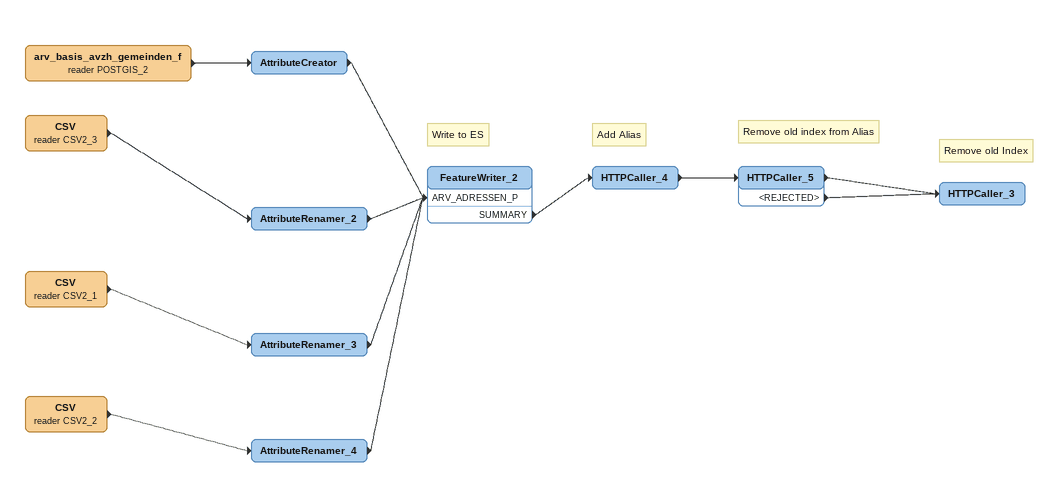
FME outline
arv_basis_avzh_gemeinden_f (reader POSTGIS_2)
    -> AttributeCreator
AttributeCreator
    -> FeatureWriter_2 [ARV_ADRESSEN_P]
CSV (reader CSV2_3)
    -> AttributeRenamer_2
AttributeRenamer_2
    -> FeatureWriter_2 [ARV_ADRESSEN_P]
CSV (reader CSV2_1)
    -> AttributeRenamer_3
AttributeRenamer_3
    -> FeatureWriter_2 [ARV_ADRESSEN_P]
CSV (reader CSV2_2)
    -> AttributeRenamer_4
AttributeRenamer_4
    -> FeatureWriter_2 [ARV_ADRESSEN_P]
Note: Write to ES
FeatureWriter_2
    SUMMARY -> HTTPCaller_4
Note: Add Alias
HTTPCaller_4
    -> HTTPCaller_5
Note: Remove old index from Alias
HTTPCaller_5
    -> HTTPCaller_3
    <REJECTED> -> HTTPCaller_3
Note: Remove old Index
HTTPCaller_3
